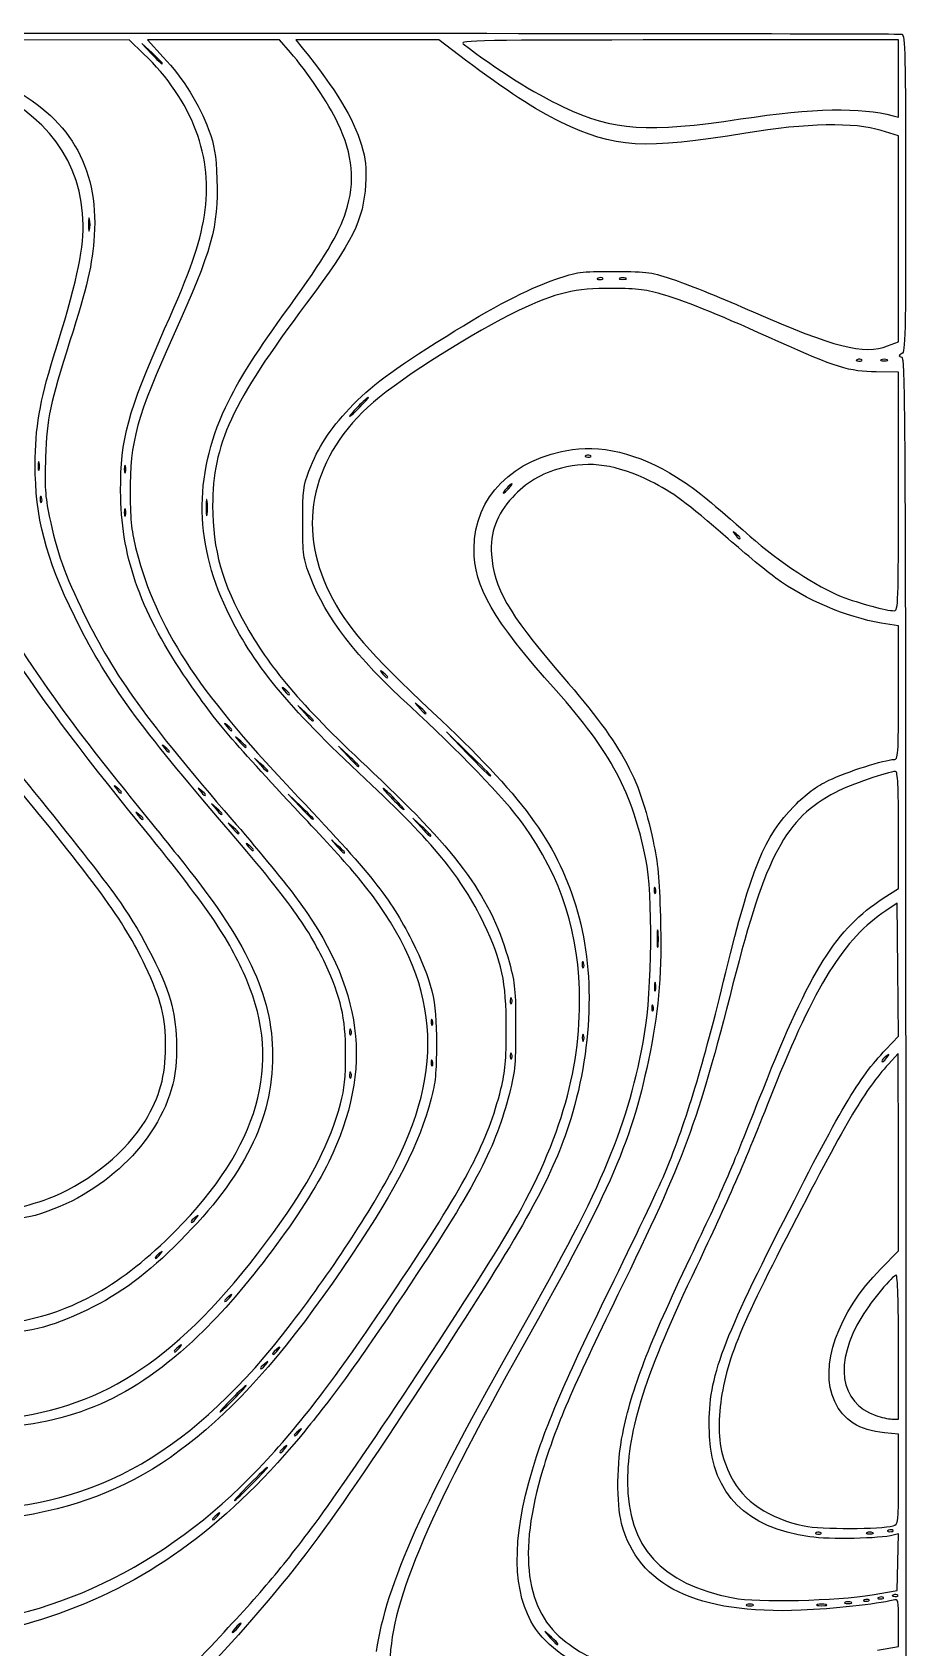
# Model space of a CAD drawing. Extents: x 32 to 2528, y 45 to 1395.
# Drawn here: x 2042 to 2528, y 497 to 1395 of the extents above; entities that cross this region are included whole.
import ezdxf

# ---------------------------------------------------------------- set-up
doc = ezdxf.new("R2010")
doc.units = 0
doc.layers.add('Image', color=7, linetype='CONTINUOUS')

msp = doc.modelspace()

# ---------------------------------------------------------------- linework, layer by layer
at = {"layer": 'Image', "color": 7}
for points in [[(2104.2323, 1383.003728), (2096.1901, 1390.674124), (1862.4284, 1390.337061), (1628.6667, 1390), (1626.2552, 1382.666667)], [(2109, 1383.396069), (2103.3333, 1388.666667), (2108.6039, 1383)], [(2185.9508, 1383.666667), (2179.7932, 1390.666667), (2143.1051, 1390.666667), (2106.4169, 1390.666667), (2115.2283, 1381.149721)], [(2283.2312, 1379.438967), (2268.3572, 1390.666667), (2228.6744, 1390.666667), (2188.9916, 1390.666667), (2192.4823, 1386.333333)], [(2521, 1348.502353), (2524, 1347.688983), (2524, 1369.177825), (2524, 1390.666667), (2401.6667, 1390.624267)], [(2517.9737, 1220.58576), (2524, 1222.88723), (2524, 1280.07189), (2524, 1337.25658), (2514.3333, 1340.294956)], [(2523.9991, 1139.66667), (2523.9983, 1206), (2511.6657, 1206.0829)], [(2046.2569, 1155.64129), (2046.2573, 1155.64129)], [(2524, 1027.8046), (2524, 1064.94253), (2514.3992, 1066.52807)], [(2194.3333, 1016.75055), (2190, 1020.66667), (2193.9161, 1016.33333)], [(2258.3333, 1019.46001), (2255.3333, 1022), (2257.8733, 1019)], [(2285, 994.0278), (2272.6667, 1006), (2284.6389, 993.66667)], [(2158.3333, 1000.79335), (2155.3333, 1003.33333), (2157.8733, 1000.33333)], [(2218.3333, 992.7294), (2212.6667, 998), (2217.9372, 992.33333)], [(2169.6667, 988.10092), (2166, 991.33333), (2169.2324, 987.66667)], [(2191.6667, 964.71675), (2184.6667, 971.33329), (2191.2832, 964.33329)], [(2145, 963.46001), (2142, 966), (2144.54, 963)], [(2154.3333, 952.79335), (2151.3333, 955.33333), (2153.8733, 952.33333)], [(2259, 953.40511), (2254, 958), (2258.5949, 953)], [(2212.3333, 942.76759), (2208.6667, 946), (2211.8991, 942.33333)], [(2515.5068, 913.54531), (2524, 919.03799), (2524, 951.51899)], [(2388.9109, 918.91667), (2388.9108, 918.91667)], [(2516.9572, 829.47635), (2524.0428, 836.95269), (2523.6881, 873.87979), (2523.3333, 910.80689), (2516.9437, 906.57389)], [(2390.299, 894.97612), (2390.2996, 894.97612)], [(2348.9109, 877.58333), (2348.9108, 877.58333)], [(2388.9235, 866.30796), (2388.924, 866.30796)], [(2308.9109, 857.58333), (2308.9108, 857.58333)], [(2387.5776, 853.58333), (2387.5775, 853.58333)], [(2264.9109, 845.58333), (2264.9108, 845.58333)], [(2219.5776, 840.25), (2219.5775, 840.25)], [(2308.9109, 826.91667), (2308.9108, 826.91667)], [(2514.1833, 707.56213), (2524.0003, 717.50728), (2523.9453, 772.42031), (2523.8903, 827.33333), (2518.4534, 821.33333)], [(2264.9109, 822.91667), (2264.9108, 822.91667)], [(2219.5776, 816.25), (2219.5775, 816.25)], [(2520.3333, 624.05852), (2524, 624), (2524, 664)], [(2528.0017, 630.06816), (2528.0017, 46.7168), (2524.9241, 45.9444)], [(2524.0003, 590.63223), (2524.0003, 615.62012), (2516.2827, 616.42676)], [(2509.3333, 526.31317), (2523.3333, 528.66721), (2523.7104, 544.50056), (2524.0875, 560.33391), (2521.0437, 559.49549)], [(2520.9997, 564.76228), (2521.0003, 564.76229)], [(2331, 502.76759), (2327.3333, 506), (2330.5657, 502.33333)], [(2512.3333, 495.49393), (2524, 497.61037), (2524, 510.83059)]]:
    msp.add_lwpolyline(points, dxfattribs=at)
for points in [[(2114.6667, 1377.729403)], [(2436.2217, 1346.726688)], [(2074.2743, 1291)], [(2359.6389, 1258.13884)], [(2372.3333, 1258.21639)], [(2503.6389, 1212.80551)], [(2517.6667, 1212.88306)], [(2224.6667, 1186.66667)], [(2352.9723, 1159.47217)], [(2094.2164, 1153.66667)], [(2307.3333, 1141.33333)], [(2047.5776, 1136.25)], [(2139.6217, 1134.33333)], [(2094.2164, 1129.66667)], [(2436, 1113.83675)], [(2240, 1036.50341)], [(2185.3333, 1027.17008)], [(2261.3333, 1016.46001)], [(2153.3333, 1007.17008)], [(2198.6667, 1012.41721)], [(2161.3333, 997.79335)], [(2118.6667, 995.17008)], [(2173.3333, 984.43425)], [(2224, 987.06273)], [(2297.3333, 981.69447)], [(2092, 972.50341)], [(2138.6667, 971.17008)], [(2244, 968.66667)], [(2104, 957.83675)], [(2148, 960.46001)], [(2198.6667, 957.71675)], [(2157.3333, 949.79335)], [(2264, 948.40511)], [(2165.3333, 940.50341)], [(2216, 939.10092)], [(2348.8831, 837.66667)], [(2517.5035, 825)], [(2133.5035, 735.66667)], [(2113.5035, 715.66667)], [(2152.1701, 691.66667)], [(2124.1701, 663.66667)], [(2178.8368, 662.33333)], [(2172.1701, 654.33333)], [(2154.6667, 635.33333)], [(2190.8368, 617)], [(2182.8368, 607.66667)], [(2164.6667, 588)], [(2145.5035, 570.33333)], [(2480.9723, 560.80551)], [(2509.6667, 560.88306)], [(2520.9723, 562.13884)], [(2443, 520.88304)], [(2483.6667, 520.91914)], [(2497.6667, 522.21641)], [(2507.6389, 523.47217)], [(2509.3333, 526.31317)], [(2515.6389, 524.80551)], [(2523.6389, 526.13884)], [(2156.6667, 508)], [(2334.6667, 499.10092)]]:
    msp.add_lwpolyline(points, close=True, dxfattribs=at)
for points in [[(34.010385, 1393.819487), (36.669896, 1394.840037), (2523.2188, 1394.882767), (2525.878, 1393.862308)], [(2525.878, 1393.862308), (2527.7027, 1393.162144), (2527.9392, 1383.149056), (2527.9707, 1305.27108)], [(2138.0811, 1293.23575), (2143.4905, 1324.97555), (2131.3696, 1357.120676), (2104.2323, 1383.003728)], [(2108.6039, 1383), (2113.5055, 1377.730056), (2114.6667, 1376.720633), (2114.6667, 1377.729403)], [(2114.6667, 1377.729403), (2114.6667, 1377.947241), (2112.1167, 1380.497241), (2109, 1383.396069)], [(2212.1775, 1344.705831), (2207.4567, 1354.793792), (2194.7687, 1373.642347), (2185.9508, 1383.666667)], [(2192.4823, 1386.333333), (2211.1757, 1363.127421), (2221.0329, 1346.925576), (2225.4244, 1332.18782)], [(2401.6667, 1390.624267), (2290.7013, 1390.585797), (2279.5812, 1390.389036), (2282, 1388.506827)], [(2282, 1388.506827), (2299.8687, 1374.602579), (2321.7187, 1360.80276), (2337.5943, 1353.395099)], [(2115.2283, 1381.149721), (2126.364, 1369.122087), (2135.4132, 1354.649701), (2140.4564, 1340.802664)], [(2336.3181, 1344.909751), (2322.3831, 1351.690563), (2305.0924, 1362.936864), (2283.2312, 1379.438967)], [(2027.3331, 1365.510317), (2062.3619, 1348.666036), (2079.2645, 1320.17194), (2076.8576, 1282.02303)], [(2070.6435, 1287.84132), (2070.5525, 1322.30056), (2049.4104, 1351.107509), (2015.0577, 1363.576861)], [(2337.5943, 1353.395099), (2365.7897, 1340.238977), (2384.4751, 1338.97562), (2436.2217, 1346.726688)], [(2436.2217, 1346.726684), (2476.8281, 1352.809065), (2503.0868, 1353.359048), (2521, 1348.502353)], [(2140.4564, 1340.802664), (2143.8135, 1331.58489), (2144.4825, 1327.51966), (2145.0168, 1313.0939)], [(2216.7081, 1295.06883), (2222.1249, 1312.18599), (2220.8479, 1326.17747), (2212.1775, 1344.705831)], [(2439.0521, 1338.84069), (2382.4957, 1329.50755), (2365.9637, 1330.48419), (2336.3181, 1344.909751)], [(2514.3333, 1340.294956), (2499.5347, 1344.946391), (2472.9376, 1344.432593), (2439.0521, 1338.84069)], [(2225.4244, 1332.18782), (2227.8333, 1324.10313), (2228.2284, 1320.22992), (2227.6683, 1310.18782)], [(2145.0168, 1313.0939), (2145.9793, 1287.09883), (2142.1563, 1273.25489), (2121.3333, 1227.33333)], [(2227.6683, 1310.18782), (2226.5804, 1290.68912), (2220.692, 1278.87031), (2194.8207, 1244.25805)], [(2527.9707, 1305.27108), (2528.0027, 1225.88267), (2527.8001, 1217.35401), (2525.8571, 1216.26661)], [(2115.9876, 1230), (2130.8973, 1263.65384), (2135.0795, 1275.62401), (2138.0811, 1293.23575)], [(2185.5079, 1242.66667), (2204.7301, 1269.22561), (2212.8408, 1282.84772), (2216.7081, 1295.06883)], [(2054.0877, 1214), (2066.9743, 1255.4784), (2070.6849, 1272.02857), (2070.6435, 1287.84132)], [(2074.2743, 1291), (2073.9565, 1292.65), (2073.6965, 1291.3), (2073.6965, 1288)], [(2073.6965, 1288), (2073.6965, 1284.7), (2073.9565, 1283.35), (2074.2743, 1285)], [(2074.2743, 1285), (2074.5921, 1286.65), (2074.5921, 1289.35), (2074.2743, 1291)], [(2076.8576, 1282.02303), (2075.8496, 1266.04623), (2072.9651, 1253.51996), (2063.3423, 1223.33333)], [(2272.4449, 1225.88092), (2299.1861, 1242.61559), (2316.978, 1251.86969), (2333.4812, 1257.62783)], [(2333.4812, 1257.62783), (2345.5325, 1261.83267), (2346.7468, 1261.99301), (2366, 1261.92223)], [(2357.0833, 1258.24409), (2356.0197, 1257.81847), (2356.3356, 1257.50252), (2357.8889, 1257.43855)], [(2359.6389, 1258.13889), (2359.1959, 1258.58195), (2358.0459, 1258.62931), (2357.0833, 1258.24409)], [(2357.8889, 1257.43855), (2359.2944, 1257.38065), (2360.082, 1257.69579), (2359.6389, 1258.13884)], [(2366, 1261.92223), (2385.3497, 1261.85103), (2386.4552, 1261.69359), (2400, 1257.07827)], [(2369, 1258.21639), (2368.0833, 1257.84651), (2368.8333, 1257.54387), (2370.6667, 1257.54387)], [(2372.3333, 1258.21639), (2371.4167, 1258.58627), (2369.9167, 1258.58627), (2369, 1258.21639)], [(2370.6667, 1257.54387), (2372.5, 1257.54387), (2373.25, 1257.84651), (2372.3333, 1258.21639)], [(2364.6667, 1252.54684), (2344.0851, 1252.66177), (2333.6924, 1250.1873), (2312.6667, 1240.1657)], [(2394, 1248.80206), (2383.6845, 1251.93793), (2379.5668, 1252.46361), (2364.6667, 1252.54684)], [(2457.4043, 1222.88166), (2425.908, 1237.14469), (2407.2328, 1244.77936), (2394, 1248.80206)], [(2400, 1257.07827), (2407.7, 1254.45453), (2427.1311, 1246.53908), (2443.1801, 1239.48835)], [(2194.8207, 1244.25805), (2153.2464, 1188.63771), (2142.6983, 1165.85064), (2142.676, 1131.61045)], [(2151.6145, 1190), (2158.7892, 1204.36808), (2166.8153, 1216.83987), (2185.5079, 1242.66667)], [(2312.6667, 1240.1657), (2288.2848, 1228.54442), (2248.47, 1203.41666), (2232.0624, 1189.29512)], [(2443.1801, 1239.48835), (2488.074, 1219.76547), (2504.7743, 1215.54483), (2517.9737, 1220.58576)], [(2063.3423, 1223.33333), (2052.1963, 1188.36861), (2050.5545, 1180.54907), (2049.7652, 1158.66667)], [(2091.5025, 1140), (2091.4215, 1168.92371), (2095.3859, 1183.49851), (2115.9876, 1230)], [(2121.3333, 1227.33333), (2100.3591, 1181.07809), (2096.5983, 1167.47583), (2096.818, 1138.66667)], [(2218.8316, 1185.86556), (2230.5311, 1198.29715), (2241.7616, 1206.67929), (2272.4449, 1225.88092)], [(2511.6657, 1206.0829), (2496.9183, 1206.1821), (2488.5817, 1208.76292), (2457.4043, 1222.88166)], [(2044, 1154.76668), (2044, 1174.64043), (2046.5969, 1189.88941), (2054.0877, 1214)], [(2501.0833, 1212.91076), (2500.0197, 1212.48513), (2500.3356, 1212.16919), (2501.8889, 1212.10521)], [(2503.6389, 1212.80556), (2503.1959, 1213.24861), (2502.0459, 1213.29597), (2501.0833, 1212.91076)], [(2501.8889, 1212.10521), (2503.2944, 1212.04731), (2504.082, 1212.36245), (2503.6389, 1212.80551)], [(2514.3333, 1212.88306), (2513.4167, 1212.51318), (2514.1667, 1212.21054), (2516, 1212.21054)], [(2517.6667, 1212.88306), (2516.75, 1213.25294), (2515.25, 1213.25294), (2514.3333, 1212.88306)], [(2516, 1212.21054), (2517.8333, 1212.21054), (2518.5833, 1212.51318), (2517.6667, 1212.88306)], [(2525.8571, 1216.26661), (2523.8849, 1215.16296), (2523.8844, 1214.99631), (2525.8571, 1214.24175)], [(2525.8571, 1214.24175), (2527.8207, 1213.48827), (2528, 1164.63929), (2528.0017, 630.06816)], [(2150.5577, 1073.87584), (2131.9599, 1112.90936), (2132.3095, 1151.33992), (2151.6145, 1190)], [(2232.0624, 1189.29512), (2198.0491, 1160.02073), (2188.9176, 1120.40248), (2207.6473, 1083.36694)], [(2196.204, 1150.98873), (2201.3331, 1164.32551), (2207.4872, 1173.81113), (2218.8316, 1185.86556)], [(2223.3333, 1186.66667), (2220.4691, 1183.73333), (2218.4255, 1181.33333), (2218.7921, 1181.33333)], [(2218.7921, 1181.33333), (2219.1588, 1181.33333), (2221.8024, 1183.73333), (2224.6667, 1186.66667)], [(2229.2079, 1192), (2228.8412, 1192), (2226.1976, 1189.6), (2223.3333, 1186.66667)], [(2224.6667, 1186.66667), (2227.5309, 1189.6), (2229.5745, 1192), (2229.2079, 1192)], [(2049.7652, 1158.66667), (2049.1775, 1142.37156), (2049.5055, 1137.2162), (2051.8528, 1125.86125)], [(2288, 1107.99125), (2288, 1136.41973), (2309.6213, 1158.17187), (2342.6661, 1162.9882)], [(2342.6661, 1162.9882), (2361.3791, 1165.71563), (2383.6452, 1159.27559), (2404.5808, 1145.0806)], [(2350.4167, 1159.57743), (2349.3531, 1159.1518), (2349.6689, 1158.83585), (2351.2223, 1158.77188)], [(2352.9723, 1159.47223), (2352.5292, 1159.91528), (2351.3792, 1159.96264), (2350.4167, 1159.57743)], [(2351.2223, 1158.77188), (2352.6277, 1158.71398), (2353.4153, 1159.02912), (2352.9723, 1159.47217)], [(1986.7899, 1154.73065), (1997.9504, 1109.74357), (2033.8432, 1048.09759), (2087.9215, 981.03669)], [(2065.9664, 1070), (2049.7672, 1102.97585), (2044, 1125.23092), (2044, 1154.76668)], [(2045.5932, 1154), (2045.5662, 1151.8), (2045.8427, 1150.73859), (2046.2079, 1151.64129)], [(2046.2573, 1155.64129), (2045.9192, 1156.93859), (2045.6204, 1156.2), (2045.5932, 1154)], [(2046.2079, 1151.64129), (2046.5732, 1152.544), (2046.5953, 1154.344), (2046.2569, 1155.64129)], [(2094.2164, 1153.66667), (2093.8465, 1154.58333), (2093.5439, 1153.83333), (2093.5439, 1152)], [(2093.5439, 1152), (2093.5439, 1150.16667), (2093.8465, 1149.41667), (2094.2164, 1150.33333)], [(2094.2164, 1150.33333), (2094.5863, 1151.25), (2094.5863, 1152.75), (2094.2164, 1153.66667)], [(2192.7488, 1122.66667), (2192.7488, 1140.27528), (2193.0555, 1142.80188), (2196.204, 1150.98873)], [(2336.7133, 1152.62279), (2325.5029, 1149.70284), (2316.728, 1144.50377), (2309.3083, 1136.38545)], [(2386, 1145.36008), (2367.4192, 1154.55776), (2352.5527, 1156.74843), (2336.7133, 1152.62279)], [(2306, 1141.33333), (2304.6727, 1139.86667), (2303.8867, 1138.66667), (2304.2533, 1138.66667)], [(2304.2533, 1138.66667), (2304.62, 1138.66667), (2306.006, 1139.86667), (2307.3333, 1141.33333)], [(2309.08, 1144), (2308.7133, 1144), (2307.3273, 1142.8), (2306, 1141.33333)], [(2307.3333, 1141.33333), (2308.6607, 1142.8), (2309.4467, 1144), (2309.08, 1144)], [(2429.3397, 1113.33333), (2405.7276, 1133.85799), (2398.6085, 1139.11879), (2386, 1145.36008)], [(2404.5808, 1145.0806), (2412.9229, 1139.42437), (2419.5455, 1133.97859), (2441.3185, 1114.87076)], [(2101.2849, 956), (2037.6299, 1033.79668), (2002.6108, 1088.47933), (1984.4627, 1138.41939)], [(2046.7719, 1135.44444), (2046.7149, 1134.03889), (2047.0292, 1133.25139), (2047.4723, 1133.69444)], [(2047.5775, 1136.25), (2047.1519, 1137.31364), (2046.8359, 1136.99771), (2046.7719, 1135.44444)], [(2047.4723, 1133.69444), (2047.9153, 1134.13751), (2047.9627, 1135.28751), (2047.5776, 1136.25)], [(2126.5448, 1037.75776), (2101.9685, 1074.33917), (2091.6027, 1104.58317), (2091.5025, 1140)], [(2096.818, 1138.66667), (2096.9407, 1122.52767), (2097.5247, 1117.22175), (2100.3501, 1106.55321)], [(2139.6217, 1134.33333), (2139.3161, 1136.35), (2139.0663, 1134.7), (2139.0663, 1130.66667)], [(2139.6217, 1127), (2139.9272, 1129.01667), (2139.9272, 1132.31667), (2139.6217, 1134.33333)], [(2142.676, 1131.61045), (2142.66, 1107.46208), (2148.1392, 1087.93876), (2161.4428, 1064.73709)], [(2309.3083, 1136.38545), (2300.4267, 1126.66757), (2296.8709, 1116.95087), (2297.7011, 1104.66667)], [(2521.6667, 1073.35304), (2523.8579, 1073.33454), (2524, 1077.37311), (2523.9991, 1139.66667)], [(2051.8528, 1125.86125), (2055.9512, 1106.03425), (2060.3591, 1093.66293), (2071.2807, 1071.33333)], [(2094.2164, 1129.66667), (2093.8465, 1130.58333), (2093.5439, 1129.83333), (2093.5439, 1128)], [(2093.5439, 1128), (2093.5439, 1126.16667), (2093.8465, 1125.41667), (2094.2164, 1126.33333)], [(2094.2164, 1126.33333), (2094.5863, 1127.25), (2094.5863, 1128.75), (2094.2164, 1129.66667)], [(2139.0663, 1130.66667), (2139.0663, 1126.63333), (2139.3161, 1124.98333), (2139.6217, 1127)], [(2197.0484, 1091.99724), (2192.9261, 1102.87033), (2192.7505, 1104.12297), (2192.7488, 1122.66667)], [(2433.6667, 1116.17008), (2431.5519, 1117.82857), (2431.5048, 1117.78141), (2433.1632, 1115.66667)], [(2433.1632, 1115.66667), (2434.9051, 1113.44567), (2436, 1112.73936), (2436, 1113.83675)], [(2436, 1113.83675), (2436, 1114.11361), (2434.95, 1115.16361), (2433.6667, 1116.17008)], [(2441.3185, 1114.87076), (2457.848, 1100.36459), (2478.9617, 1086.44175), (2492.1341, 1081.36193)], [(2100.3501, 1106.55321), (2111.7585, 1063.47681), (2133.6995, 1029.62856), (2186.1456, 974.19677)], [(2333.6385, 1028.958), (2298.0027, 1068.95799), (2288, 1086.28024), (2288, 1107.99125)], [(2297.7011, 1104.66667), (2298.9445, 1086.26376), (2307.2723, 1071.60104), (2334.1028, 1040.57396)], [(2455.8232, 1091.53008), (2450.9592, 1095.08853), (2439.0416, 1104.9), (2429.3397, 1113.33333)], [(2252.6697, 1020.09536), (2222.328, 1047.81116), (2205.6044, 1069.42996), (2197.0484, 1091.99724)], [(2514.3992, 1066.52807), (2495.0173, 1069.72891), (2472.4649, 1079.35499), (2455.8232, 1091.53008)], [(2207.6473, 1083.36694), (2217.2944, 1064.29121), (2229.3361, 1050.35756), (2265.1127, 1016.87317)], [(2492.1341, 1081.36193), (2502.5272, 1077.35392), (2517.1393, 1073.39128), (2521.6667, 1073.35304)], [(2145.4077, 958.66667), (2100.4401, 1011.00405), (2082.8113, 1035.70991), (2065.9664, 1070)], [(2071.2807, 1071.33333), (2087.9801, 1037.19097), (2106.5227, 1011.44535), (2153.3331, 957.40643)], [(2227.528, 979.83831), (2183.9211, 1020.57989), (2164.8495, 1043.88044), (2150.5577, 1073.87584)], [(2161.4428, 1064.73709), (2176, 1039.34921), (2192.9371, 1019.79087), (2232.1241, 983.11703)], [(1991.6163, 1034.21341), (2022.8679, 998.77248), (2075.6087, 933.74976), (2091.4195, 911.16887)], [(2195.5999, 956.12232), (2154.0784, 1000.17444), (2142.9788, 1013.29605), (2126.5448, 1037.75776)], [(2237.6667, 1038.83675), (2235.5519, 1040.49524), (2235.5048, 1040.44808), (2237.1632, 1038.33333)], [(2237.1632, 1038.33333), (2238.9051, 1036.11233), (2240, 1035.40603), (2240, 1036.50341)], [(2240, 1036.50341), (2240, 1036.78028), (2238.95, 1037.83028), (2237.6667, 1038.83675)], [(2334.1028, 1040.57396), (2370.4361, 998.55757), (2379.7061, 982.04779), (2387.5789, 945.33333)], [(2183, 1029.50341), (2180.8852, 1031.16191), (2180.8381, 1031.11475), (2182.4965, 1029)], [(2182.4965, 1029), (2184.2384, 1026.779), (2185.3333, 1026.07269), (2185.3333, 1027.17008)], [(2185.3333, 1027.17008), (2185.3333, 1027.44695), (2184.2833, 1028.49695), (2183, 1029.50341)], [(2383.5665, 935.28663), (2376.0332, 972.39947), (2364.1305, 994.73033), (2333.6385, 1028.958)], [(2521.4825, 990.66667), (2523.89, 990.66667), (2524, 992.289), (2524, 1027.8046)], [(2193.9161, 1016.33333), (2197.5665, 1012.29405), (2198.6667, 1011.38713), (2198.6667, 1012.41721)], [(2198.6667, 1012.41721), (2198.6667, 1012.64668), (2196.7167, 1014.59668), (2194.3333, 1016.75055)], [(2314.932, 955.21131), (2305.9749, 967.77063), (2277.7381, 997.19635), (2252.6697, 1020.09536)], [(2257.8733, 1019), (2260.2603, 1016.18075), (2261.3333, 1015.39301), (2261.3333, 1016.46001)], [(2261.3333, 1016.46001), (2261.3333, 1016.71303), (2259.9833, 1018.06303), (2258.3333, 1019.46001)], [(2265.1127, 1016.87317), (2314.8544, 970.31832), (2333.302, 945.36369), (2344.6112, 909.33332)], [(2151, 1009.50341), (2148.8852, 1011.16191), (2148.8381, 1011.11475), (2150.4965, 1009)], [(2150.4965, 1009), (2152.2384, 1006.779), (2153.3333, 1006.07269), (2153.3333, 1007.17008)], [(2153.3333, 1007.17008), (2153.3333, 1007.44695), (2152.2833, 1008.49695), (2151, 1009.50341)], [(2116.3333, 997.50341), (2114.2185, 999.16191), (2114.1715, 999.11475), (2115.8299, 997)], [(2115.8299, 997), (2117.5717, 994.779), (2118.6667, 994.07269), (2118.6667, 995.17008)], [(2118.6667, 995.17008), (2118.6667, 995.44695), (2117.6167, 996.49695), (2116.3333, 997.50341)], [(2157.8733, 1000.33333), (2160.2603, 997.51408), (2161.3333, 996.72635), (2161.3333, 997.79335)], [(2161.3333, 997.79335), (2161.3333, 998.04636), (2159.9833, 999.39636), (2158.3333, 1000.79335)], [(2173.3333, 984.43425), (2173.3333, 984.67308), (2171.6833, 986.32308), (2169.6667, 988.10092)], [(2217.9372, 992.33333), (2222.8388, 987.06339), (2224, 986.05396), (2224, 987.06273)], [(2224, 987.06273), (2224, 987.28057), (2221.45, 989.83057), (2218.3333, 992.7294)], [(2284.6389, 993.66667), (2295.7584, 982.21175), (2297.3333, 980.7264), (2297.3333, 981.69447)], [(2297.3333, 981.69447), (2297.3333, 981.89309), (2291.7833, 987.44309), (2285, 994.0278)], [(2485.3333, 979.09873), (2495.1089, 983.8298), (2516.4737, 990.66667), (2521.4825, 990.66667)], [(2105.1657, 876), (2093.1929, 901.20457), (2077.8992, 922.18271), (2024.9723, 986)], [(2087.9215, 981.03669), (2098.598, 967.79704), (2114.4151, 948.19756), (2123.0704, 937.48229)], [(2169.2324, 987.66667), (2172.2536, 984.23961), (2173.3333, 983.38855), (2173.3333, 984.43425)], [(2293.4045, 899.50688), (2281.2095, 925.1578), (2265.3348, 944.51579), (2227.528, 979.83831)], [(2232.1241, 983.11703), (2279.7856, 938.51233), (2298.1816, 912.83567), (2307.6476, 877.70313)], [(2465.9807, 964.7962), (2472.7831, 971.67879), (2478.0601, 975.57872), (2485.3333, 979.09873)], [(2522.4021, 984), (2518.3355, 984), (2497.0879, 976.60609), (2489.0003, 972.37651)], [(2524, 951.51899), (2524, 975.86896), (2523.6, 984), (2522.4021, 984)], [(2089.6667, 974.83675), (2087.5519, 976.49524), (2087.5048, 976.44808), (2089.1632, 974.33333)], [(2089.1632, 974.33333), (2090.9051, 972.11233), (2092, 971.40603), (2092, 972.50341)], [(2092, 972.50341), (2092, 972.78028), (2090.95, 973.83028), (2089.6667, 974.83675)], [(2136.3333, 973.50341), (2134.2185, 975.16191), (2134.1715, 975.11475), (2135.8299, 973)], [(2135.8299, 973), (2137.5717, 970.779), (2138.6667, 970.07269), (2138.6667, 971.17008)], [(2138.6667, 971.17008), (2138.6667, 971.44695), (2137.6167, 972.49695), (2136.3333, 973.50341)], [(2186.1456, 974.19677), (2231.5045, 926.25557), (2241.2976, 913.98819), (2253.3605, 890)], [(2237.4448, 974.66667), (2237.0781, 974.66667), (2239.428, 971.96667), (2242.6667, 968.66667)], [(2244, 968.66667), (2240.7613, 971.96667), (2237.8115, 974.66667), (2237.4448, 974.66667)], [(2489.0003, 972.37651), (2461.1127, 957.79223), (2450.2428, 937.51348), (2431.98, 866)], [(2101.6667, 960.17008), (2099.5519, 961.82857), (2099.5048, 961.78141), (2101.1632, 959.66667)], [(2144.54, 963), (2146.9269, 960.18075), (2148, 959.39301), (2148, 960.46001)], [(2148, 960.46001), (2148, 960.71303), (2146.65, 962.06303), (2145, 963.46001)], [(2191.2832, 964.33329), (2197.4315, 957.82877), (2198.6667, 956.72183), (2198.6667, 957.71675)], [(2198.6667, 957.71675), (2198.6667, 957.92765), (2195.5167, 961.07765), (2191.6667, 964.71675)], [(2242.6667, 968.66667), (2245.9053, 965.36667), (2248.8552, 962.66667), (2249.2219, 962.66667)], [(2249.2219, 962.66667), (2249.5885, 962.66667), (2247.2387, 965.36667), (2244, 968.66667)], [(2427.9929, 872.46349), (2442.0259, 929.80691), (2449.6041, 948.22652), (2465.9807, 964.7962)], [(2101.1632, 959.66667), (2102.9051, 957.44567), (2104, 956.73936), (2104, 957.83675)], [(2161.6629, 868), (2151.7096, 891.42672), (2139.19, 909.67387), (2101.2849, 956)], [(2104, 957.83675), (2104, 958.11361), (2102.95, 959.16361), (2101.6667, 960.17008)], [(2205.3967, 876.853), (2195.3021, 898.39407), (2184.2933, 913.408), (2145.4077, 958.66667)], [(2153.3331, 957.40643), (2166.1664, 942.59137), (2181.8484, 923.56925), (2188.1819, 915.13507)], [(2153.8733, 952.33333), (2156.2603, 949.51408), (2157.3333, 948.72635), (2157.3333, 949.79335)], [(2157.3333, 949.79335), (2157.3333, 950.04636), (2155.9833, 951.39636), (2154.3333, 952.79335)], [(2223.7357, 924.97699), (2219.4076, 930.281), (2206.7464, 944.2964), (2195.5999, 956.12232)], [(2258.5949, 953), (2262.8717, 948.34611), (2264, 947.38695), (2264, 948.40511)], [(2264, 948.40511), (2264, 948.62792), (2261.75, 950.87792), (2259, 953.40511)], [(2346.6667, 855.95784), (2346.6667, 894.15857), (2337.0717, 924.16767), (2314.932, 955.21131)], [(2163, 942.83675), (2160.8852, 944.49524), (2160.8381, 944.44808), (2162.4965, 942.33333)], [(2165.3333, 940.50341), (2165.3333, 940.78028), (2164.2833, 941.83028), (2163, 942.83675)], [(2387.5789, 945.33333), (2390.2039, 933.09177), (2391.0165, 924.60113), (2391.6087, 903.22493)], [(2123.0704, 937.48229), (2161.8857, 889.42931), (2176.0343, 859.6594), (2175.9768, 826.16237)], [(2162.4965, 942.33333), (2164.2384, 940.11233), (2165.3333, 939.40603), (2165.3333, 940.50341)], [(2211.8991, 942.33333), (2214.9203, 938.90628), (2216, 938.05521), (2216, 939.10092)], [(2216, 939.10092), (2216, 939.33975), (2214.35, 940.98975), (2212.3333, 942.76759)], [(2382.8713, 838.22417), (2387.0156, 861.42264), (2387.4091, 916.35651), (2383.5665, 935.28663)], [(2244.5187, 766.31247), (2273.6429, 824.43065), (2267.4972, 871.34947), (2223.7357, 924.97699)], [(2388.1052, 918.11111), (2388.0482, 916.70556), (2388.3625, 915.91805), (2388.8056, 916.36111)], [(2388.9108, 918.91667), (2388.4852, 919.98031), (2388.1692, 919.66437), (2388.1052, 918.11111)], [(2388.8056, 916.36111), (2389.2487, 916.80416), (2389.296, 917.95417), (2388.9109, 918.91667)], [(2091.4195, 911.16887), (2103.8801, 893.37263), (2116.4916, 868.22061), (2120.0243, 854.12005)], [(2188.1819, 915.13507), (2226.7085, 863.82987), (2232.4615, 819.14869), (2207.2515, 767.02599)], [(2344.6112, 909.33332), (2355.6575, 874.14101), (2354.1249, 828.37781), (2340.518, 787.09673)], [(2448.6889, 807.29567), (2474.8976, 873.45569), (2489.5537, 896.76116), (2515.5068, 913.54531)], [(2305.9148, 841.33333), (2305.9018, 867.45891), (2303.6483, 877.96052), (2293.4045, 899.50688)], [(2391.6087, 903.22493), (2392.4435, 873.09445), (2390.9544, 853.64025), (2385.8507, 828)], [(2516.9437, 906.57389), (2493.864, 891.28384), (2477.2765, 864.78664), (2453.9837, 806)], [(2253.3605, 890), (2264.7881, 867.27533), (2267.1205, 857.52915), (2267.0807, 832.66667)], [(2389.7465, 891.33333), (2389.7335, 886.93333), (2389.9819, 884.97259), (2390.286, 886.97612)], [(2390.2996, 894.97612), (2390.0029, 897.37259), (2389.754, 895.73333), (2389.7465, 891.33333)], [(2390.286, 886.97612), (2390.5903, 888.97965), (2390.5964, 892.57965), (2390.299, 894.97612)], [(2116.5252, 830.66667), (2116.5522, 847.74176), (2114.2769, 856.81953), (2105.1657, 876)], [(2216.6045, 827.33333), (2216.5565, 847.2504), (2214.024, 858.44257), (2205.3967, 876.853)], [(2307.6476, 877.70313), (2310.8173, 865.93929), (2311.1583, 862.38887), (2311.1401, 841.33333)], [(2348.1052, 876.77777), (2348.0482, 875.37223), (2348.3625, 874.58472), (2348.8056, 875.02777)], [(2348.9108, 877.58333), (2348.4852, 878.64697), (2348.1692, 878.33104), (2348.1052, 876.77777)], [(2348.8056, 875.02777), (2349.2487, 875.47083), (2349.296, 876.62084), (2348.9109, 877.58333)], [(2394.4343, 761.39711), (2406.4605, 791.02393), (2414.8923, 818.92983), (2427.9929, 872.46349)], [(2121.9997, 728.66987), (2168.4011, 775.28387), (2181.502, 821.30517), (2161.6629, 868)], [(2431.98, 866), (2411.8748, 787.272), (2405.5435, 770.17341), (2368.0448, 693.33333)], [(2388.2599, 864.66667), (2388.2329, 862.46667), (2388.5093, 861.40525), (2388.8745, 862.30796)], [(2388.924, 866.30796), (2388.5859, 867.60525), (2388.2871, 866.86667), (2388.2599, 864.66667)], [(2388.8745, 862.30796), (2389.2399, 863.21067), (2389.262, 865.01067), (2388.9235, 866.30796)], [(2120.0243, 854.12005), (2123.2876, 841.09517), (2123.5233, 821.71407), (2120.5587, 810.19245)], [(2304.0593, 723.33333), (2333.4443, 771.68273), (2346.6667, 812.84043), (2346.6667, 855.95784)], [(2308.1052, 856.77777), (2308.0482, 855.37223), (2308.3625, 854.58472), (2308.8056, 855.02777)], [(2308.9108, 857.58333), (2308.4852, 858.64697), (2308.1692, 858.33104), (2308.1052, 856.77777)], [(2308.8056, 855.02777), (2309.2487, 855.47083), (2309.296, 856.62084), (2308.9109, 857.58333)], [(2387.5775, 853.58333), (2387.1519, 854.64697), (2386.8359, 854.33104), (2386.7719, 852.77777)], [(2387.4723, 851.02777), (2387.9153, 851.47083), (2387.9627, 852.62084), (2387.5776, 853.58333)], [(2264.1052, 844.77777), (2264.0482, 843.37223), (2264.3625, 842.58472), (2264.8056, 843.02777)], [(2264.9108, 845.58333), (2264.4852, 846.64697), (2264.1692, 846.33104), (2264.1052, 844.77777)], [(2264.8056, 843.02777), (2265.2487, 843.47083), (2265.296, 844.62084), (2264.9109, 845.58333)], [(2386.7719, 852.77777), (2386.7149, 851.37223), (2387.0292, 850.58472), (2387.4723, 851.02777)], [(2218.7719, 839.44444), (2218.7149, 838.03889), (2219.0292, 837.25139), (2219.4723, 837.69444)], [(2219.5775, 840.25), (2219.1519, 841.31364), (2218.8359, 840.99771), (2218.7719, 839.44444)], [(2219.4723, 837.69444), (2219.9153, 838.13749), (2219.9627, 839.28751), (2219.5776, 840.25)], [(2302.9637, 807.5736), (2305.4264, 817.36375), (2305.9207, 823.018), (2305.9148, 841.33333)], [(2311.1401, 841.33333), (2311.1211, 819.43305), (2310.8641, 817.04631), (2306.9523, 802.4718)], [(2314.0416, 673.335), (2360.6192, 755.39961), (2373.6536, 786.62493), (2382.8713, 838.22417)], [(2348.8831, 837.66667), (2348.5132, 838.58333), (2348.2105, 837.83333), (2348.2105, 836)], [(2348.2105, 836), (2348.2105, 834.16667), (2348.5132, 833.41667), (2348.8831, 834.33333)], [(2348.8831, 834.33333), (2349.2529, 835.25), (2349.2529, 836.75), (2348.8831, 837.66667)], [(2105.0944, 789.70225), (2113.3028, 803.43103), (2116.5008, 814.89169), (2116.5252, 830.66667)], [(2175.9768, 826.16237), (2175.9158, 790.19923), (2160.5395, 759.31711), (2124.7009, 723.17431)], [(2213.726, 799.33333), (2216.0489, 807.82003), (2216.6372, 813.54245), (2216.6045, 827.33333)], [(2267.0807, 832.66667), (2267.0557, 816.51172), (2266.5037, 810.65641), (2264.2141, 802.21037)], [(2308.1052, 826.11111), (2308.0482, 824.70556), (2308.3625, 823.91805), (2308.8056, 824.36111)], [(2308.9108, 826.91667), (2308.4852, 827.98031), (2308.1692, 827.66437), (2308.1052, 826.11111)], [(2308.8056, 824.36111), (2309.2487, 824.80416), (2309.296, 825.95417), (2308.9109, 826.91667)], [(2385.8507, 828), (2376.1861, 779.44699), (2364.7077, 752.83104), (2315.9864, 666)], [(2456.7877, 727.49461), (2492.25, 797.53513), (2501.4276, 813.09028), (2516.9572, 829.47635)], [(2517.5035, 825), (2519.1619, 827.11475), (2519.1148, 827.16191), (2517, 825.50341)], [(2219.5775, 816.25), (2219.1519, 817.31364), (2218.8359, 816.99771), (2218.7719, 815.44444)], [(2264.1052, 822.11111), (2264.0482, 820.70556), (2264.3625, 819.91805), (2264.8056, 820.36111)], [(2264.9108, 822.91667), (2264.4852, 823.98031), (2264.1692, 823.66437), (2264.1052, 822.11111)], [(2264.8056, 820.36111), (2265.2487, 820.80416), (2265.296, 821.95417), (2264.9109, 822.91667)], [(2518.4534, 821.33333), (2505.0951, 806.59128), (2496.6017, 792.26897), (2464.2914, 730)], [(2517, 825.50341), (2515.7167, 824.49695), (2514.6667, 823.44695), (2514.6667, 823.17008)], [(2514.6667, 823.17008), (2514.6667, 822.07269), (2515.7616, 822.779), (2517.5035, 825)], [(2120.5587, 810.19245), (2112.0812, 777.24676), (2081.5995, 748.22321), (2043.9837, 737.28084)], [(2218.7719, 815.44444), (2218.7149, 814.03889), (2219.0292, 813.25139), (2219.4723, 813.69444)], [(2219.4723, 813.69444), (2219.9153, 814.13749), (2219.9627, 815.28751), (2219.5776, 816.25)], [(2180.9053, 734), (2198.1415, 758.41288), (2207.7739, 777.58716), (2213.726, 799.33333)], [(2264.2141, 802.21037), (2257.192, 776.30705), (2245.79, 753.91583), (2219.8939, 715.17455)], [(2248.294, 702.30529), (2284.1411, 756.13839), (2295.5536, 778.11365), (2302.9637, 807.5736)], [(2306.9523, 802.4718), (2298.9249, 772.56341), (2288.0768, 752.21212), (2249.0765, 693.89569)], [(2408.3632, 714), (2426.3152, 751.55516), (2429.8207, 759.66516), (2448.6889, 807.29567)], [(2453.9837, 806), (2437.7767, 765.09657), (2429.2787, 745.56097), (2411.6436, 708.66667)], [(2054.7004, 748.01391), (2074.7024, 756.26207), (2095.2769, 773.28233), (2105.0944, 789.70225)], [(2340.518, 787.09673), (2330.7137, 757.35202), (2316.1925, 731.1027), (2271.1193, 661.64717)], [(2207.2515, 767.02599), (2194.0892, 739.81235), (2160.4912, 694.98001), (2134.8412, 670.40347)], [(2186.5731, 677.33333), (2210.0256, 708.12364), (2233.1643, 743.65459), (2244.5187, 766.31247)], [(2365.956, 701.33333), (2379.3723, 728.83333), (2392.1875, 755.86203), (2394.4343, 761.39711)], [(2007.3333, 739.46461), (2026.6843, 739.36355), (2039.202, 741.62287), (2054.7004, 748.01391)], [(2043.9837, 737.28084), (2031.4624, 733.63837), (2000.2765, 732.23441), (1983.7332, 734.5684)], [(2133.5035, 735.66667), (2135.1619, 737.78141), (2135.1148, 737.82857), (2133, 736.17008)], [(2032.6664, 677.96395), (2065.0593, 683.23652), (2091.9896, 698.52223), (2121.9997, 728.66987)], [(2037.9429, 625.90975), (2091.0596, 634.64677), (2133.3165, 666.59609), (2180.9053, 734)], [(2133, 736.17008), (2131.7167, 735.16361), (2130.6667, 734.11361), (2130.6667, 733.83675)], [(2130.6667, 733.83675), (2130.6667, 732.73936), (2131.7616, 733.44567), (2133.5035, 735.66667)], [(2418.9936, 614.33921), (2417.3645, 643.43213), (2423.4485, 661.64757), (2456.7877, 727.49461)], [(2464.2914, 730), (2433.6922, 671.02893), (2426.4126, 652.02119), (2424.4611, 626)], [(2124.7009, 723.17431), (2106.3981, 704.71615), (2091.7125, 693.83007), (2072.7357, 684.65381)], [(2197.6781, 563.33333), (2217.7325, 589.84839), (2278.2577, 680.87977), (2304.0593, 723.33333)], [(2219.8939, 715.17455), (2162.4457, 629.2308), (2116.0697, 589.27635), (2056.2523, 574.19203)], [(2113, 716.17008), (2110.7791, 714.42825), (2110.0727, 713.33333), (2111.1701, 713.33333)], [(2111.1701, 713.33333), (2111.4469, 713.33333), (2112.4969, 714.38333), (2113.5035, 715.66667)], [(2113.5035, 715.66667), (2115.1619, 717.78141), (2115.1148, 717.82857), (2113, 716.17008)], [(2370.6441, 615.88928), (2375.8161, 641.26868), (2384.9371, 664.993), (2408.3632, 714)], [(2173.0005, 601.55021), (2195.9679, 626.73108), (2214.3472, 651.3256), (2248.294, 702.30529)], [(2322.7429, 603.14956), (2330.8088, 627.37748), (2339.4109, 646.92229), (2365.956, 701.33333)], [(2411.6436, 708.66667), (2383.1939, 649.14737), (2373.3333, 618.46677), (2373.3333, 589.46617)], [(2488.5129, 633.89485), (2479.6548, 652.91824), (2490.2459, 683.31191), (2514.1833, 707.56213)], [(2522.7435, 704), (2520.7484, 704), (2509.1465, 690.028), (2503.6071, 680.95429)], [(2524, 664), (2524, 688.147), (2523.502, 704), (2522.7435, 704)], [(2151.6667, 692.17008), (2150.3833, 691.16361), (2149.3333, 690.11361), (2149.3333, 689.83675)], [(2149.3333, 689.83675), (2149.3333, 688.73936), (2150.4283, 689.44567), (2152.1701, 691.66667)], [(2152.1701, 691.66667), (2153.8285, 693.78141), (2153.7815, 693.82857), (2151.6667, 692.17008)], [(2249.0765, 693.89569), (2222.3333, 653.90693), (2208.4164, 634.75564), (2190.5331, 613.33333)], [(2368.0448, 693.33333), (2342.4691, 640.92495), (2333.4972, 620.02763), (2326.2567, 596)], [(2072.7357, 684.65381), (2052.0157, 674.63467), (2040.0676, 671.83064), (2014.6497, 671.02211)], [(2008.6667, 574.18132), (2077.0739, 574.29839), (2132.6267, 606.50843), (2186.5731, 677.33333)], [(2503.6071, 680.95429), (2488.0061, 655.39955), (2491.1571, 633.20441), (2511.4104, 625.98949)], [(2134.8412, 670.40347), (2098.7484, 635.82132), (2064.3232, 620.69776), (2017.9804, 619.06465)], [(2124.1701, 663.66667), (2125.8285, 665.78141), (2125.7815, 665.82857), (2123.6667, 664.17008)], [(2178.8368, 662.33333), (2180.4952, 664.44808), (2180.4481, 664.49524), (2178.3333, 662.83675)], [(2233.7185, 494.90844), (2239.6577, 533.30301), (2259.192, 576.69575), (2314.0416, 673.335)], [(2315.9864, 666), (2260.0243, 566.26468), (2241.2084, 520.92059), (2241.0533, 485.42088)], [(2123.6667, 664.17008), (2122.3833, 663.16361), (2121.3333, 662.11361), (2121.3333, 661.83675)], [(2121.3333, 661.83675), (2121.3333, 660.73936), (2122.4283, 661.44567), (2124.1701, 663.66667)], [(2271.1193, 661.64717), (2208.0201, 564.41468), (2189.6769, 539.58656), (2145.1123, 491.09281)], [(2172.1701, 654.33333), (2173.8285, 656.44808), (2173.7815, 656.49524), (2171.6667, 654.83675)], [(2178.3333, 662.83675), (2176.1124, 661.09492), (2175.406, 660), (2176.5035, 660)], [(2176.5035, 660), (2176.7803, 660), (2177.8303, 661.05), (2178.8368, 662.33333)], [(2171.6667, 654.83675), (2170.3833, 653.83028), (2169.3333, 652.78028), (2169.3333, 652.50341)], [(2169.3333, 652.50341), (2169.3333, 651.40603), (2170.4283, 652.11233), (2172.1701, 654.33333)], [(2161.2423, 642.66667), (2160.8756, 642.66667), (2157.3165, 639.36667), (2153.3333, 635.33333)], [(2154.6667, 635.33333), (2158.6499, 639.36667), (2161.6089, 642.66667), (2161.2423, 642.66667)], [(2153.3333, 635.33333), (2149.3501, 631.3), (2146.3911, 628), (2146.7577, 628)], [(2146.7577, 628), (2147.1244, 628), (2150.6835, 631.3), (2154.6667, 635.33333)], [(2516.2827, 616.42676), (2501.9469, 617.92515), (2493.4645, 623.26079), (2488.5129, 633.89485)], [(2424.4611, 626), (2423.4915, 613.07024), (2425.3889, 602.98231), (2430.8435, 592.0666)], [(2511.4104, 625.98949), (2514.3013, 624.95965), (2518.3167, 624.09071), (2520.3333, 624.05852)], [(2190.5331, 613.33333), (2148.5701, 563.06639), (2104.6093, 531.58193), (2052, 514.11671)], [(2190.3333, 617.50341), (2189.05, 616.49695), (2188, 615.44695), (2188, 615.17008)], [(2188, 615.17008), (2188, 614.07269), (2189.0949, 614.779), (2190.8368, 617)], [(2190.8368, 617), (2192.4952, 619.11475), (2192.4481, 619.16191), (2190.3333, 617.50341)], [(2370.0439, 566.04661), (2367.1184, 577.27825), (2367.3912, 599.92677), (2370.6441, 615.88928)], [(2474.6947, 558.58213), (2439.0443, 563.79491), (2420.8012, 582.05627), (2418.9936, 614.33921)], [(2182.3333, 608.17008), (2181.05, 607.16361), (2180, 606.11361), (2180, 605.83675)], [(2180, 605.83675), (2180, 604.73936), (2181.0949, 605.44567), (2182.8368, 607.66667)], [(2182.8368, 607.66667), (2184.4952, 609.78141), (2184.4481, 609.82857), (2182.3333, 608.17008)], [(2319.5884, 511.76775), (2308.5169, 532.10968), (2309.6072, 563.69343), (2322.7429, 603.14956)], [(1992, 509.75976), (2056.5697, 512.358), (2121.8392, 545.45793), (2173.0005, 601.55021)], [(2173.2619, 597.33333), (2172.8952, 597.33333), (2168.4273, 593.13333), (2163.3333, 588)], [(2164.6667, 588), (2169.7607, 593.13333), (2173.6285, 597.33333), (2173.2619, 597.33333)], [(2326.2567, 596), (2312.1563, 549.208), (2316.5031, 516.97137), (2339.1941, 500.05181)], [(2163.3333, 588), (2158.2393, 582.86667), (2154.3715, 578.66667), (2154.7381, 578.66667)], [(2154.7381, 578.66667), (2155.1048, 578.66667), (2159.5727, 582.86667), (2164.6667, 588)], [(2373.3333, 589.46617), (2373.3333, 552.99907), (2392.0733, 532.29085), (2432, 524.63773)], [(2430.8435, 592.0666), (2437.6245, 578.49683), (2452.1826, 568.68139), (2471.5197, 564.64188)], [(2521.0003, 564.76229), (2523.9733, 565.63641), (2524.0003, 565.86911), (2524.0003, 590.63223)], [(2056.2523, 574.19203), (2019.938, 565.03459), (1994.0095, 565.99127), (1923.3333, 579.09631)], [(2145, 570.83675), (2143.7167, 569.83028), (2142.6667, 568.78028), (2142.6667, 568.50341)], [(2142.6667, 568.50341), (2142.6667, 567.40603), (2143.7616, 568.11233), (2145.5035, 570.33333)], [(2145.5035, 570.33333), (2147.1619, 572.44808), (2147.1148, 572.49524), (2145, 570.83675)], [(2469.8899, 517.76845), (2411.9891, 515.40592), (2379.0908, 531.31309), (2370.0439, 566.04661)], [(2136.0767, 491.7886), (2166.6321, 524.05012), (2177.6087, 536.79848), (2197.6781, 563.33333)], [(2471.5197, 564.64188), (2480.7227, 562.71933), (2514.3294, 562.80113), (2520.9997, 564.76228)], [(2521.0437, 559.49549), (2514.0284, 557.56312), (2485.5076, 557.00108), (2474.6947, 558.58213)], [(2478.4167, 560.91076), (2477.3531, 560.48513), (2477.6689, 560.16919), (2479.2223, 560.10521)], [(2480.9723, 560.80556), (2480.5292, 561.24861), (2479.3792, 561.29597), (2478.4167, 560.91076)], [(2479.2223, 560.10521), (2480.6277, 560.04731), (2481.4153, 560.36245), (2480.9723, 560.80551)], [(2506.3333, 560.88306), (2505.4167, 560.51318), (2506.1667, 560.21054), (2508, 560.21054)], [(2509.6667, 560.88306), (2508.75, 561.25294), (2507.25, 561.25294), (2506.3333, 560.88306)], [(2508, 560.21054), (2509.8333, 560.21054), (2510.5833, 560.51318), (2509.6667, 560.88306)], [(2518.4167, 562.24409), (2517.3531, 561.81847), (2517.6689, 561.50252), (2519.2223, 561.43855)], [(2520.9723, 562.13889), (2520.5292, 562.58195), (2519.3792, 562.62931), (2518.4167, 562.24409)], [(2519.2223, 561.43855), (2520.6277, 561.38065), (2521.4153, 561.69579), (2520.9723, 562.13884)], [(2432, 524.63773), (2445.4155, 522.06627), (2489.7941, 523.02773), (2509.3333, 526.31317)], [(2439.6667, 520.88304), (2438.75, 520.51316), (2439.5, 520.21052), (2441.3333, 520.21052)], [(2443, 520.88304), (2442.0833, 521.25292), (2440.5833, 521.25292), (2439.6667, 520.88304)], [(2441.3333, 520.21052), (2443.1667, 520.21052), (2443.9167, 520.51316), (2443, 520.88304)], [(2521, 523.33608), (2511.7533, 521.13315), (2487.4393, 518.48453), (2469.8899, 517.76845)], [(2479, 520.91914), (2477.7167, 520.58377), (2478.7667, 520.30937), (2481.3333, 520.30937)], [(2483.6667, 520.91914), (2482.3833, 521.2545), (2480.2833, 521.2545), (2479, 520.91914)], [(2481.3333, 520.30937), (2483.9, 520.30937), (2484.95, 520.58377), (2483.6667, 520.91914)], [(2494.3333, 522.21641), (2493.4167, 521.84653), (2494.1667, 521.54389), (2496, 521.54389)], [(2497.6667, 522.21641), (2496.75, 522.58629), (2495.25, 522.58629), (2494.3333, 522.21641)], [(2496, 521.54389), (2497.8333, 521.54389), (2498.5833, 521.84653), (2497.6667, 522.21641)], [(2505.0833, 523.57743), (2504.0197, 523.1518), (2504.3356, 522.83585), (2505.8889, 522.77188)], [(2507.6389, 523.47223), (2507.1959, 523.91528), (2506.0459, 523.96264), (2505.0833, 523.57743)], [(2505.8889, 522.77188), (2507.2944, 522.71398), (2508.082, 523.02912), (2507.6389, 523.47217)], [(2513.0833, 524.91076), (2512.0197, 524.48513), (2512.3356, 524.16919), (2513.8889, 524.10521)], [(2515.6389, 524.80556), (2515.1959, 525.24861), (2514.0459, 525.29597), (2513.0833, 524.91076)], [(2513.8889, 524.10521), (2515.2944, 524.04731), (2516.082, 524.36245), (2515.6389, 524.80551)], [(2521.0833, 526.24409), (2520.0197, 525.81847), (2520.3356, 525.50252), (2521.8889, 525.43855)], [(2524, 510.83059), (2524, 523.86332), (2523.957, 524.04067), (2521, 523.33608)], [(2523.6389, 526.13889), (2523.1959, 526.58195), (2522.0459, 526.62931), (2521.0833, 526.24409)], [(2521.8889, 525.43855), (2523.2944, 525.38065), (2524.082, 525.69579), (2523.6389, 526.13884)], [(2052, 514.11671), (2027.2579, 505.90285), (2010.8168, 502.69641), (1988.6667, 501.76513)], [(2155.3333, 508), (2154.006, 506.53333), (2153.22, 505.33333), (2153.5867, 505.33333)], [(2153.5867, 505.33333), (2153.9533, 505.33333), (2155.3393, 506.53333), (2156.6667, 508)], [(2158.4133, 510.66667), (2158.0467, 510.66667), (2156.6607, 509.46667), (2155.3333, 508)], [(2156.6667, 508), (2157.994, 509.46667), (2158.78, 510.66667), (2158.4133, 510.66667)], [(2356.6667, 483.5604), (2340.1348, 488.87129), (2326.3373, 499.36771), (2319.5884, 511.76775)], [(2330.5657, 502.33333), (2333.5869, 498.90628), (2334.6667, 498.05521), (2334.6667, 499.10092)], [(2334.6667, 499.10092), (2334.6667, 499.33975), (2333.0167, 500.98975), (2331, 502.76759)], [(2339.1941, 500.05181), (2348.2864, 493.27223), (2352.5431, 491.24112), (2364.5793, 487.939)]]:
    msp.add_open_spline(points, degree=3, dxfattribs=at)

doc.saveas('drawing.dxf')
